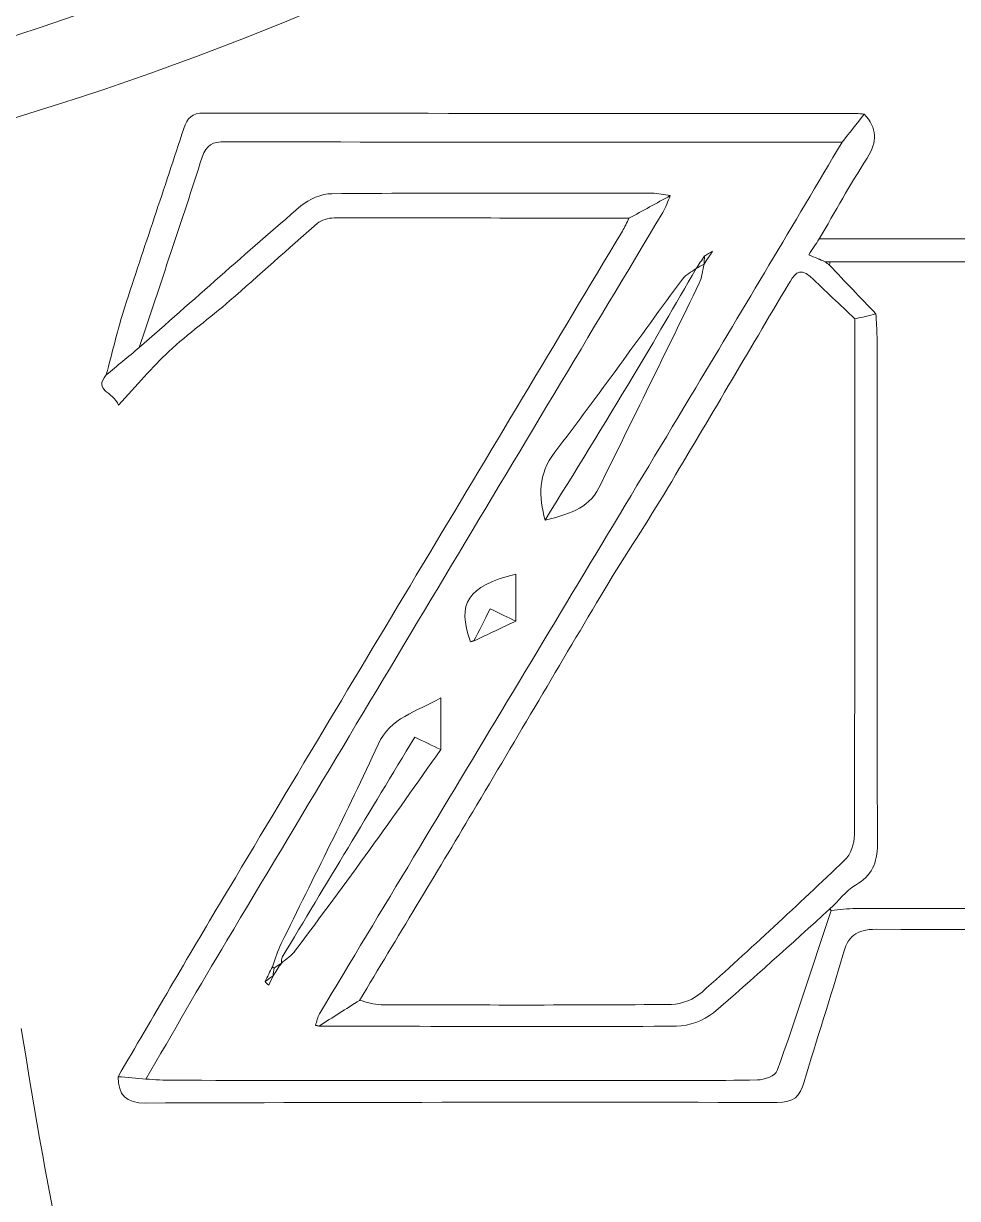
# Model space of a CAD drawing. Header units: inches. Extents: x 0 to 12, y 0 to 12.
# Drawn here: x 9.277 to 9.822, y 4.543 to 5.229 of the extents above; entities that cross this region are included whole.
import ezdxf

# ---------------------------------------------------------------- set-up
doc = ezdxf.new("R2010")
doc.units = ezdxf.units.IN
doc.header["$MEASUREMENT"] = 0

msp = doc.modelspace()

# ---------------------------------------------------------------- linework, layer by layer
at = {"color": 250, "lineweight": 0}
msp.add_arc((8.67878, 7.03035), 1.90288, 284.12606, 312.92928, dxfattribs=at)
at = {"color": 5, "lineweight": 0}
msp.add_arc((8.74633, 6.9041), 1.80773, 284.12606, 312.92928, dxfattribs=at)
for points, knots in [([(9.76779, 5.17655), (9.76346, 5.17106), (9.75913, 5.16557), (9.7548, 5.16008), (9.63467, 5.16013), (9.51454, 5.16012), (9.39441, 5.16038), (9.38729, 5.16039), (9.38344, 5.15872), (9.38111, 5.15148), (9.36912, 5.1143), (9.35662, 5.07729), (9.34431, 5.04022), (9.33789, 5.03491), (9.33148, 5.0296), (9.32507, 5.02428), (9.32863, 5.03751), (9.33166, 5.05091), (9.33587, 5.06393), (9.34712, 5.09872), (9.35903, 5.1333), (9.37031, 5.16808), (9.37237, 5.17443), (9.37511, 5.17716), (9.38219, 5.17715), (9.5091, 5.17692), (9.63601, 5.17696), (9.76292, 5.17691), (9.76455, 5.17691), (9.76617, 5.17668), (9.76779, 5.17655)], [0, 0, 0, 0, 1, 1, 1, 2, 2, 2, 3, 3, 3, 4, 4, 4, 5, 5, 5, 6, 6, 6, 7, 7, 7, 8, 8, 8, 9, 9, 9, 10, 10, 10, 10]), ([(9.76779, 5.17655), (9.7752, 5.16841), (9.77568, 5.16046), (9.76942, 5.15085), (9.75945, 5.13552), (9.75069, 5.11942), (9.74142, 5.10364), (9.73949, 5.10073), (9.73756, 5.09783), (9.7353, 5.09441), (9.73905, 5.09281), (9.74196, 5.09157), (9.74486, 5.09034), (9.74572, 5.08967), (9.74658, 5.08901), (9.74743, 5.08834), (9.75649, 5.07884), (9.76555, 5.06933), (9.77461, 5.05983), (9.77048, 5.05888), (9.76636, 5.05793), (9.76223, 5.05699), (9.75358, 5.06521), (9.74497, 5.07348), (9.73626, 5.08165), (9.72937, 5.08812), (9.72628, 5.08186), (9.72354, 5.07725), (9.69997, 5.03769), (9.67676, 4.99792), (9.6531, 4.95841), (9.64116, 4.93848), (9.62819, 4.91918), (9.61626, 4.89925), (9.59037, 4.85601), (9.56494, 4.8125), (9.53915, 4.76921), (9.51723, 4.73242), (9.49506, 4.69578), (9.473, 4.65908), (9.46511, 4.65407), (9.45722, 4.64906), (9.44934, 4.64405), (9.44934, 4.64405), (9.44928, 4.64406), (9.44928, 4.64406), (9.44862, 4.64435), (9.44793, 4.64449), (9.4472, 4.64448), (9.44799, 4.64674), (9.4484, 4.64923), (9.4496, 4.65123), (9.52281, 4.77309), (9.59614, 4.89487), (9.66933, 5.01674), (9.69797, 5.06443), (9.72632, 5.11229), (9.7548, 5.16008), (9.75913, 5.16557), (9.76346, 5.17106), (9.76779, 5.17655)], [0, 0, 0, 0, 1, 1, 1, 2, 2, 2, 3, 3, 3, 4, 4, 4, 5, 5, 5, 6, 6, 6, 7, 7, 7, 8, 8, 8, 9, 9, 9, 10, 10, 10, 11, 11, 11, 12, 12, 12, 13, 13, 13, 14, 14, 14, 15, 15, 15, 16, 16, 16, 17, 17, 17, 18, 18, 18, 19, 19, 19, 20, 20, 20, 20]), ([(9.65448, 5.12895), (9.65092, 5.12943), (9.64736, 5.13033), (9.6438, 5.13033), (9.58149, 5.13042), (9.51917, 5.1306), (9.45686, 5.13008), (9.45075, 5.13003), (9.44349, 5.12698), (9.43878, 5.12295), (9.40699, 5.09573), (9.37573, 5.06787), (9.3443, 5.04022), (9.35662, 5.07729), (9.36912, 5.1143), (9.38111, 5.15148), (9.38344, 5.15872), (9.38729, 5.16039), (9.39441, 5.16038), (9.51454, 5.16012), (9.63467, 5.16013), (9.7548, 5.16008), (9.72632, 5.11229), (9.69797, 5.06443), (9.66933, 5.01674), (9.59614, 4.89487), (9.52281, 4.77309), (9.4496, 4.65123), (9.4484, 4.64923), (9.44799, 4.64674), (9.4472, 4.64448), (9.44789, 4.64434), (9.44859, 4.6442), (9.44928, 4.64406), (9.44928, 4.64406), (9.44934, 4.64405), (9.44934, 4.64405), (9.5189, 4.64392), (9.58847, 4.64355), (9.65804, 4.644), (9.66533, 4.64405), (9.67407, 4.64717), (9.67962, 4.65185), (9.70283, 4.67143), (9.72507, 4.69214), (9.74768, 4.71243), (9.74768, 4.71243), (9.7484, 4.71148), (9.7484, 4.71148), (9.73806, 4.6803), (9.72796, 4.64904), (9.71698, 4.61808), (9.71595, 4.61518), (9.70946, 4.61268), (9.70545, 4.6126), (9.68066, 4.6121), (9.65586, 4.61235), (9.63106, 4.61235), (9.54203, 4.61235), (9.45299, 4.61234), (9.36396, 4.61238), (9.35869, 4.61239), (9.35343, 4.61284), (9.34815, 4.61309), (9.36393, 4.6401), (9.37948, 4.66724), (9.39554, 4.69408), (9.48032, 4.83577), (9.56524, 4.97739), (9.65005, 5.11906), (9.65189, 5.12214), (9.65302, 5.12564), (9.65448, 5.12895)], [0, 0, 0, 0, 1, 1, 1, 2, 2, 2, 3, 3, 3, 4, 4, 4, 5, 5, 5, 6, 6, 6, 7, 7, 7, 8, 8, 8, 9, 9, 9, 10, 10, 10, 11, 11, 11, 12, 12, 12, 13, 13, 13, 14, 14, 14, 15, 15, 15, 16, 16, 16, 17, 17, 17, 18, 18, 18, 19, 19, 19, 20, 20, 20, 21, 21, 21, 22, 22, 22, 23, 23, 23, 24, 24, 24, 24]), ([(9.65448, 5.12895), (9.64644, 5.12454), (9.63839, 5.12012), (9.63034, 5.11571), (9.57292, 5.11583), (9.51549, 5.116), (9.45807, 5.11592), (9.45474, 5.11592), (9.45067, 5.11472), (9.44821, 5.1126), (9.43106, 5.09782), (9.41438, 5.08247), (9.39726, 5.06765), (9.38557, 5.05752), (9.37293, 5.04846), (9.36161, 5.03796), (9.35169, 5.02877), (9.34302, 5.01823), (9.33222, 5.00659), (9.32901, 5.01486), (9.31713, 5.01485), (9.32507, 5.02429), (9.33148, 5.0296), (9.33789, 5.03491), (9.3443, 5.04022), (9.37573, 5.06787), (9.40699, 5.09573), (9.43878, 5.12295), (9.44349, 5.12698), (9.45075, 5.13003), (9.45686, 5.13008), (9.51917, 5.1306), (9.58149, 5.13042), (9.6438, 5.13033), (9.64736, 5.13033), (9.65092, 5.12943), (9.65448, 5.12895)], [0, 0, 0, 0, 1, 1, 1, 2, 2, 2, 3, 3, 3, 4, 4, 4, 5, 5, 5, 6, 6, 6, 7, 7, 7, 8, 8, 8, 9, 9, 9, 10, 10, 10, 11, 11, 11, 12, 12, 12, 12]), ([(9.34814, 4.61309), (9.34274, 4.61356), (9.33733, 4.61403), (9.33192, 4.6145), (9.35232, 4.64918), (9.37251, 4.68399), (9.39316, 4.71852), (9.47086, 4.84846), (9.5487, 4.9783), (9.62647, 5.10819), (9.62791, 5.11061), (9.62906, 5.1132), (9.63034, 5.11571), (9.63839, 5.12012), (9.64644, 5.12454), (9.65448, 5.12895), (9.65302, 5.12564), (9.65189, 5.12214), (9.65005, 5.11906), (9.56524, 4.97739), (9.48032, 4.83577), (9.39554, 4.69408), (9.37948, 4.66724), (9.36393, 4.6401), (9.34814, 4.61309)], [0, 0, 0, 0, 1, 1, 1, 2, 2, 2, 3, 3, 3, 4, 4, 4, 5, 5, 5, 6, 6, 6, 7, 7, 7, 8, 8, 8, 8]), ([(10.10992, 5.10327), (10.10567, 5.09896), (10.10142, 5.09465), (10.09717, 5.09034), (10.05314, 5.09034), (10.0091, 5.09035), (9.96507, 5.09035), (9.95969, 5.10401), (9.95412, 5.09461), (9.9486, 5.09049), (9.94763, 5.09044), (9.94667, 5.09039), (9.94571, 5.09034), (9.87973, 5.09034), (9.81375, 5.09034), (9.74777, 5.09034), (9.7468, 5.09034), (9.74583, 5.09034), (9.74486, 5.09033), (9.74196, 5.09157), (9.73905, 5.09281), (9.7353, 5.09441), (9.73756, 5.09783), (9.73949, 5.10073), (9.74142, 5.10364), (9.8606, 5.10366), (9.97978, 5.10368), (10.09895, 5.10368), (10.10261, 5.10368), (10.10627, 5.10342), (10.10992, 5.10327)], [0, 0, 0, 0, 1, 1, 1, 2, 2, 2, 3, 3, 3, 4, 4, 4, 5, 5, 5, 6, 6, 6, 7, 7, 7, 8, 8, 8, 9, 9, 9, 10, 10, 10, 10]), ([(9.67438, 5.09365), (9.67438, 5.09365), (9.67446, 5.09372), (9.67446, 5.09372), (9.67283, 5.09125), (9.67119, 5.08878), (9.66955, 5.08631), (9.66955, 5.08631), (9.66955, 5.0863), (9.66955, 5.0863), (9.66686, 5.0843), (9.66348, 5.0828), (9.66157, 5.08021), (9.63669, 5.04655), (9.61258, 5.0123), (9.58702, 4.97916), (9.57696, 4.96612), (9.57773, 4.95339), (9.58135, 4.93935), (9.59367, 4.94268), (9.60645, 4.94561), (9.61279, 4.95839), (9.6325, 4.99812), (9.65201, 5.03795), (9.67141, 5.07783), (9.67305, 5.08122), (9.67333, 5.08527), (9.67424, 5.08901), (9.67424, 5.08901), (9.6742, 5.08893), (9.6742, 5.08893), (9.67587, 5.09147), (9.67754, 5.09401), (9.67922, 5.09655), (9.67761, 5.09558), (9.67599, 5.09462), (9.67438, 5.09365)], [0, 0, 0, 0, 1, 1, 1, 2, 2, 2, 3, 3, 3, 4, 4, 4, 5, 5, 5, 6, 6, 6, 7, 7, 7, 8, 8, 8, 9, 9, 9, 10, 10, 10, 11, 11, 11, 12, 12, 12, 12]), ([(9.67424, 5.08901), (9.67268, 5.08811), (9.67111, 5.08721), (9.66955, 5.08631), (9.67119, 5.08878), (9.67283, 5.09125), (9.67446, 5.09371), (9.67437, 5.09212), (9.67428, 5.09053), (9.6742, 5.08893), (9.6742, 5.08893), (9.67424, 5.08901), (9.67424, 5.08901)], [0, 0, 0, 0, 1, 1, 1, 2, 2, 2, 3, 3, 3, 4, 4, 4, 4]), ([(9.6742, 5.08893), (9.67428, 5.09053), (9.67437, 5.09212), (9.67446, 5.09371), (9.67446, 5.09372), (9.67438, 5.09365), (9.67438, 5.09365), (9.67599, 5.09462), (9.67761, 5.09558), (9.67922, 5.09655), (9.67754, 5.09401), (9.67587, 5.09147), (9.6742, 5.08893)], [0, 0, 0, 0, 1, 1, 1, 2, 2, 2, 3, 3, 3, 4, 4, 4, 4]), ([(9.67922, 5.09655), (9.67761, 5.09558), (9.67599, 5.09462), (9.67438, 5.09365), (9.67599, 5.09462), (9.67761, 5.09558), (9.67922, 5.09655)], [0, 0, 0, 0, 1, 1, 1, 2, 2, 2, 2]), ([(10.31483, 5.08434), (10.34261, 5.0725), (10.36286, 5.0536), (10.377, 5.0262), (10.39637, 4.98868), (10.40518, 4.94936), (10.40521, 4.90766), (10.40521, 4.89894), (10.4038, 4.89021), (10.40303, 4.88149), (10.40363, 4.87316), (10.40632, 4.86432), (10.40444, 4.8566), (10.3988, 4.83351), (10.39146, 4.81082), (10.38457, 4.78805), (10.38284, 4.78231), (10.38029, 4.77682), (10.37812, 4.77122), (10.36754, 4.75983), (10.35694, 4.74846), (10.34642, 4.73701), (10.346, 4.73656), (10.34629, 4.73545), (10.34625, 4.73464), (10.34625, 4.73464), (10.34628, 4.7349), (10.34628, 4.7349), (10.3228, 4.71447), (10.29285, 4.71), (10.26434, 4.70234), (10.25587, 4.70006), (10.24656, 4.70035), (10.23764, 4.70034), (10.08334, 4.70023), (9.92903, 4.70012), (9.77473, 4.70054), (9.76284, 4.70058), (9.75818, 4.69623), (9.75518, 4.68552), (9.74821, 4.66068), (9.73986, 4.63623), (9.73267, 4.61145), (9.7302, 4.60291), (9.72663, 4.59943), (9.71693, 4.59945), (9.59398, 4.59971), (9.47103, 4.59956), (9.34807, 4.5991), (9.33646, 4.59905), (9.33207, 4.60387), (9.33192, 4.6145), (9.33733, 4.61403), (9.34274, 4.61356), (9.34815, 4.61309), (9.35343, 4.61284), (9.35869, 4.61239), (9.36396, 4.61238), (9.45299, 4.61234), (9.54203, 4.61235), (9.63106, 4.61235), (9.65586, 4.61235), (9.68066, 4.6121), (9.70545, 4.6126), (9.70946, 4.61268), (9.71595, 4.61518), (9.71698, 4.61808), (9.72796, 4.64904), (9.73806, 4.6803), (9.74839, 4.71149), (9.75321, 4.71193), (9.75804, 4.71273), (9.76286, 4.71273), (9.82063, 4.71282), (9.87839, 4.71278), (9.93616, 4.71281), (9.94047, 4.71282), (9.94479, 4.71318), (9.95013, 4.71342), (9.95013, 4.73204), (9.95024, 4.74946), (9.95011, 4.76688), (9.94985, 4.80346), (9.94946, 4.84004), (9.94913, 4.87662), (9.95291, 4.88054), (9.95669, 4.88446), (9.96048, 4.88838), (9.96174, 4.88527), (9.96408, 4.88217), (9.9641, 4.87906), (9.96441, 4.831), (9.96441, 4.78294), (9.96449, 4.73489), (9.96328, 4.72935), (9.96174, 4.72385), (9.96109, 4.71826), (9.96091, 4.71663), (9.96328, 4.7147), (9.96448, 4.71292), (10.0262, 4.71292), (10.08791, 4.71292), (10.15062, 4.71292), (10.15062, 4.72475), (10.15068, 4.73487), (10.15061, 4.74499), (10.15032, 4.78894), (10.15, 4.8329), (10.14968, 4.87685), (10.1536, 4.88148), (10.15752, 4.88611), (10.16144, 4.89073), (10.16268, 4.88764), (10.16499, 4.88456), (10.16502, 4.88146), (10.16535, 4.83402), (10.16539, 4.78658), (10.1655, 4.73914), (10.16385, 4.73085), (10.1622, 4.72255), (10.16055, 4.71425), (10.16451, 4.71374), (10.16849, 4.71273), (10.17244, 4.7128), (10.19966, 4.71332), (10.22689, 4.71378), (10.25409, 4.71479), (10.31279, 4.71695), (10.35721, 4.74967), (10.37602, 4.80517), (10.39047, 4.84781), (10.3925, 4.89167), (10.38829, 4.93631), (10.3827, 4.99565), (10.36299, 5.04621), (10.3073, 5.07628), (10.30981, 5.07897), (10.31232, 5.08165), (10.31483, 5.08434)], [0, 0, 0, 0, 1, 1, 1, 2, 2, 2, 3, 3, 3, 4, 4, 4, 5, 5, 5, 6, 6, 6, 7, 7, 7, 8, 8, 8, 9, 9, 9, 10, 10, 10, 11, 11, 11, 12, 12, 12, 13, 13, 13, 14, 14, 14, 15, 15, 15, 16, 16, 16, 17, 17, 17, 18, 18, 18, 19, 19, 19, 20, 20, 20, 21, 21, 21, 22, 22, 22, 23, 23, 23, 24, 24, 24, 25, 25, 25, 26, 26, 26, 27, 27, 27, 28, 28, 28, 29, 29, 29, 30, 30, 30, 31, 31, 31, 32, 32, 32, 33, 33, 33, 34, 34, 34, 35, 35, 35, 36, 36, 36, 37, 37, 37, 38, 38, 38, 39, 39, 39, 40, 40, 40, 41, 41, 41, 42, 42, 42, 43, 43, 43, 44, 44, 44, 45, 45, 45, 46, 46, 46, 46]), ([(9.66955, 5.0863), (9.65732, 5.06535), (9.64532, 5.04427), (9.63281, 5.02349), (9.61586, 4.99532), (9.59853, 4.96739), (9.58135, 4.93936), (9.57773, 4.95339), (9.57696, 4.96612), (9.58702, 4.97916), (9.61258, 5.0123), (9.63669, 5.04655), (9.66157, 5.08021), (9.66348, 5.0828), (9.66686, 5.0843), (9.66955, 5.0863)], [0, 0, 0, 0, 1, 1, 1, 2, 2, 2, 3, 3, 3, 4, 4, 4, 5, 5, 5, 5]), ([(9.67424, 5.08901), (9.67333, 5.08527), (9.67305, 5.08122), (9.67141, 5.07783), (9.65201, 5.03795), (9.6325, 4.99812), (9.61279, 4.95839), (9.60645, 4.94561), (9.59367, 4.94268), (9.58135, 4.93936), (9.59853, 4.96739), (9.61586, 4.99532), (9.63281, 5.02349), (9.64532, 5.04427), (9.65732, 5.06535), (9.66955, 5.0863), (9.66955, 5.0863), (9.66955, 5.08631), (9.66955, 5.08631), (9.67111, 5.08721), (9.67268, 5.08811), (9.67424, 5.08901)], [0, 0, 0, 0, 1, 1, 1, 2, 2, 2, 3, 3, 3, 4, 4, 4, 5, 5, 5, 6, 6, 6, 7, 7, 7, 7]), ([(9.74777, 5.09034), (9.74768, 5.08967), (9.74757, 5.08901), (9.74744, 5.08834), (9.74658, 5.08901), (9.74572, 5.08967), (9.74486, 5.09034), (9.74583, 5.09034), (9.7468, 5.09034), (9.74777, 5.09034)], [0, 0, 0, 0, 1, 1, 1, 2, 2, 2, 3, 3, 3, 3]), ([(9.74777, 5.09034), (9.81375, 5.09034), (9.87973, 5.09034), (9.94571, 5.09034), (9.94656, 5.08981), (9.94742, 5.08928), (9.94827, 5.08876), (9.94815, 5.04445), (9.94804, 5.00014), (9.94792, 4.95584), (9.93485, 4.98937), (9.92185, 5.02291), (9.90863, 5.05637), (9.9071, 5.06024), (9.90436, 5.06363), (9.90218, 5.06725), (9.87981, 5.06725), (9.85743, 5.06725), (9.83429, 5.06725), (9.83409, 5.06593), (9.83356, 5.064), (9.83356, 5.06207), (9.83351, 5.01833), (9.83347, 4.97458), (9.83362, 4.93084), (9.83363, 4.92783), (9.83516, 4.92483), (9.83598, 4.92183), (9.86302, 4.91466), (9.8763, 4.91906), (9.89175, 4.94016), (9.89606, 4.94605), (9.90058, 4.95179), (9.90501, 4.95761), (9.90501, 4.92277), (9.90501, 4.88793), (9.90501, 4.85019), (9.89588, 4.86389), (9.8887, 4.87511), (9.88101, 4.88596), (9.87888, 4.88896), (9.87533, 4.89276), (9.87222, 4.89296), (9.85982, 4.89376), (9.84734, 4.89329), (9.83446, 4.89329), (9.834, 4.88995), (9.83351, 4.88801), (9.83351, 4.88607), (9.83346, 4.84142), (9.83342, 4.79676), (9.83356, 4.75211), (9.83357, 4.74903), (9.83492, 4.74595), (9.83565, 4.74287), (9.83644, 4.74217), (9.83724, 4.74146), (9.83803, 4.74076), (9.85676, 4.74087), (9.87552, 4.7416), (9.89421, 4.74083), (9.90346, 4.74045), (9.90682, 4.74393), (9.90939, 4.75222), (9.9223, 4.79379), (9.93582, 4.83517), (9.94912, 4.87662), (9.94946, 4.84004), (9.94985, 4.80346), (9.95011, 4.76688), (9.95024, 4.74946), (9.95013, 4.73204), (9.95013, 4.71342), (9.94479, 4.71318), (9.94047, 4.71282), (9.93616, 4.71281), (9.87839, 4.71278), (9.82063, 4.71282), (9.76286, 4.71273), (9.75804, 4.71273), (9.75321, 4.71193), (9.74839, 4.71149), (9.7484, 4.71148), (9.74768, 4.71243), (9.74768, 4.71243), (9.75262, 4.71714), (9.75695, 4.72289), (9.76266, 4.72632), (9.77209, 4.73198), (9.77552, 4.73907), (9.77547, 4.75017), (9.77508, 4.84893), (9.77525, 4.9477), (9.77522, 5.04647), (9.77522, 5.05093), (9.77482, 5.05538), (9.77461, 5.05983), (9.76555, 5.06933), (9.75649, 5.07884), (9.74744, 5.08834), (9.74757, 5.08901), (9.74768, 5.08967), (9.74777, 5.09034)], [0, 0, 0, 0, 1, 1, 1, 2, 2, 2, 3, 3, 3, 4, 4, 4, 5, 5, 5, 6, 6, 6, 7, 7, 7, 8, 8, 8, 9, 9, 9, 10, 10, 10, 11, 11, 11, 12, 12, 12, 13, 13, 13, 14, 14, 14, 15, 15, 15, 16, 16, 16, 17, 17, 17, 18, 18, 18, 19, 19, 19, 20, 20, 20, 21, 21, 21, 22, 22, 22, 23, 23, 23, 24, 24, 24, 25, 25, 25, 26, 26, 26, 27, 27, 27, 28, 28, 28, 29, 29, 29, 30, 30, 30, 31, 31, 31, 32, 32, 32, 33, 33, 33, 34, 34, 34, 34]), ([(9.473, 4.65908), (9.47717, 4.65818), (9.48134, 4.65653), (9.48551, 4.65651), (9.54204, 4.65634), (9.59857, 4.65618), (9.65509, 4.65672), (9.66117, 4.65678), (9.66849, 4.65983), (9.67307, 4.66392), (9.70124, 4.68912), (9.72896, 4.71482), (9.75631, 4.7409), (9.75981, 4.74423), (9.76198, 4.75065), (9.762, 4.75566), (9.76232, 4.8561), (9.76224, 4.95654), (9.76223, 5.05699), (9.76636, 5.05793), (9.77048, 5.05888), (9.77461, 5.05983), (9.77482, 5.05538), (9.77522, 5.05093), (9.77522, 5.04647), (9.77525, 4.9477), (9.77508, 4.84893), (9.77547, 4.75017), (9.77552, 4.73907), (9.77209, 4.73198), (9.76266, 4.72632), (9.75695, 4.72289), (9.75262, 4.71714), (9.74768, 4.71243), (9.72507, 4.69214), (9.70283, 4.67143), (9.67962, 4.65185), (9.67407, 4.64717), (9.66533, 4.64405), (9.65804, 4.644), (9.58847, 4.64355), (9.5189, 4.64392), (9.44934, 4.64405), (9.45722, 4.64906), (9.46511, 4.65407), (9.473, 4.65908)], [0, 0, 0, 0, 1, 1, 1, 2, 2, 2, 3, 3, 3, 4, 4, 4, 5, 5, 5, 6, 6, 6, 7, 7, 7, 8, 8, 8, 9, 9, 9, 10, 10, 10, 11, 11, 11, 12, 12, 12, 13, 13, 13, 14, 14, 14, 15, 15, 15, 15]), ([(9.53989, 4.869), (9.53989, 4.869), (9.53979, 4.86892), (9.53979, 4.86892), (9.54793, 4.87278), (9.55608, 4.87664), (9.56422, 4.8805), (9.56422, 4.8895), (9.56422, 4.8985), (9.56422, 4.908), (9.53585, 4.9008), (9.52976, 4.89097), (9.53771, 4.86837), (9.53844, 4.86858), (9.53916, 4.86879), (9.53989, 4.869)], [0, 0, 0, 0, 1, 1, 1, 2, 2, 2, 3, 3, 3, 4, 4, 4, 5, 5, 5, 5]), ([(9.53771, 4.86837), (9.52976, 4.89097), (9.53585, 4.9008), (9.56422, 4.908), (9.56422, 4.8985), (9.56422, 4.8895), (9.56422, 4.8805), (9.55962, 4.8827), (9.55503, 4.8849), (9.54926, 4.88766), (9.54581, 4.88083), (9.5428, 4.87487), (9.53979, 4.86892), (9.53979, 4.86892), (9.53989, 4.869), (9.53989, 4.869), (9.53911, 4.86898), (9.53838, 4.86877), (9.53771, 4.86837)], [0, 0, 0, 0, 1, 1, 1, 2, 2, 2, 3, 3, 3, 4, 4, 4, 5, 5, 5, 6, 6, 6, 6]), ([(9.53979, 4.86892), (9.5428, 4.87487), (9.54581, 4.88083), (9.54926, 4.88766), (9.55503, 4.8849), (9.55962, 4.8827), (9.56422, 4.8805), (9.55608, 4.87664), (9.54793, 4.87278), (9.53979, 4.86892)], [0, 0, 0, 0, 1, 1, 1, 2, 2, 2, 3, 3, 3, 3]), ([(9.53771, 4.86837), (9.53838, 4.86877), (9.53911, 4.86898), (9.53989, 4.869), (9.53916, 4.86879), (9.53844, 4.86858), (9.53771, 4.86837)], [0, 0, 0, 0, 1, 1, 1, 2, 2, 2, 2]), ([(9.42245, 4.67338), (9.42408, 4.67585), (9.42572, 4.67833), (9.42735, 4.6808), (9.42735, 4.6808), (9.42736, 4.68081), (9.42736, 4.68081), (9.43015, 4.68328), (9.43346, 4.68537), (9.43565, 4.6883), (9.45024, 4.70781), (9.46472, 4.72742), (9.47899, 4.74717), (9.49296, 4.76651), (9.50665, 4.78606), (9.52046, 4.80551), (9.52046, 4.81472), (9.52046, 4.82394), (9.52046, 4.83567), (9.5056, 4.82717), (9.49119, 4.82451), (9.48383, 4.80846), (9.46588, 4.7693), (9.44615, 4.73095), (9.42725, 4.69222), (9.42514, 4.6879), (9.42378, 4.68321), (9.42208, 4.67869), (9.42065, 4.67581), (9.41922, 4.67292), (9.4178, 4.67004), (9.41851, 4.66931), (9.41922, 4.66858), (9.41993, 4.66785), (9.42081, 4.66973), (9.42168, 4.6716), (9.42256, 4.67348), (9.42256, 4.67348), (9.42245, 4.67338), (9.42245, 4.67338)], [0, 0, 0, 0, 1, 1, 1, 2, 2, 2, 3, 3, 3, 4, 4, 4, 5, 5, 5, 6, 6, 6, 7, 7, 7, 8, 8, 8, 9, 9, 9, 10, 10, 10, 11, 11, 11, 12, 12, 12, 13, 13, 13, 13]), ([(9.42207, 4.6787), (9.42378, 4.68321), (9.42514, 4.6879), (9.42725, 4.69222), (9.44615, 4.73095), (9.46588, 4.7693), (9.48383, 4.80846), (9.49119, 4.82451), (9.5056, 4.82717), (9.52046, 4.83567), (9.52046, 4.82394), (9.52046, 4.81472), (9.52046, 4.80551), (9.5155, 4.80785), (9.51054, 4.81019), (9.50518, 4.81272), (9.47904, 4.76938), (9.45337, 4.72684), (9.42778, 4.68427), (9.42723, 4.68336), (9.42748, 4.68197), (9.42736, 4.68081), (9.42736, 4.68081), (9.42735, 4.6808), (9.42735, 4.6808), (9.42591, 4.67982), (9.42448, 4.67884), (9.42304, 4.67786), (9.42272, 4.67814), (9.42239, 4.67842), (9.42207, 4.6787)], [0, 0, 0, 0, 1, 1, 1, 2, 2, 2, 3, 3, 3, 4, 4, 4, 5, 5, 5, 6, 6, 6, 7, 7, 7, 8, 8, 8, 9, 9, 9, 10, 10, 10, 10]), ([(9.42736, 4.68081), (9.42748, 4.68197), (9.42723, 4.68336), (9.42778, 4.68427), (9.45337, 4.72684), (9.47904, 4.76938), (9.50518, 4.81272), (9.51054, 4.81019), (9.5155, 4.80785), (9.52046, 4.80551), (9.50665, 4.78606), (9.49296, 4.76651), (9.47899, 4.74717), (9.46472, 4.72742), (9.45024, 4.70781), (9.43565, 4.6883), (9.43346, 4.68537), (9.43015, 4.68328), (9.42736, 4.68081)], [0, 0, 0, 0, 1, 1, 1, 2, 2, 2, 3, 3, 3, 4, 4, 4, 5, 5, 5, 6, 6, 6, 6]), ([(9.42245, 4.67338), (9.42265, 4.67488), (9.42285, 4.67637), (9.42304, 4.67786), (9.42448, 4.67884), (9.42591, 4.67982), (9.42735, 4.6808), (9.42572, 4.67833), (9.42408, 4.67585), (9.42245, 4.67338)], [0, 0, 0, 0, 1, 1, 1, 2, 2, 2, 3, 3, 3, 3]), ([(9.42256, 4.67348), (9.42097, 4.67234), (9.41938, 4.67119), (9.4178, 4.67004), (9.41922, 4.67292), (9.42065, 4.67581), (9.42207, 4.67869), (9.42239, 4.67842), (9.42272, 4.67814), (9.42304, 4.67786), (9.42285, 4.67637), (9.42265, 4.67488), (9.42245, 4.67338), (9.42245, 4.67338), (9.42256, 4.67348), (9.42256, 4.67348)], [0, 0, 0, 0, 1, 1, 1, 2, 2, 2, 3, 3, 3, 4, 4, 4, 5, 5, 5, 5]), ([(9.42256, 4.67348), (9.42168, 4.6716), (9.42081, 4.66973), (9.41993, 4.66785), (9.41922, 4.66858), (9.41851, 4.66931), (9.4178, 4.67004), (9.41938, 4.67119), (9.42097, 4.67234), (9.42256, 4.67348)], [0, 0, 0, 0, 1, 1, 1, 2, 2, 2, 3, 3, 3, 3]), ([(9.97757, 3.68048), (9.87484, 3.75694), (9.69449, 3.89115), (9.46933, 4.11057), (9.32345, 4.35994), (9.29126, 4.54478), (9.27539, 4.64264)], [0, 0, 0, 0, 0.0808468, 0.1419248, 0.197496, 0.2597021, 0.2597021, 0.2597021, 0.2597021]), ([(9.44928, 4.64406), (9.44859, 4.6442), (9.44789, 4.64434), (9.4472, 4.64448), (9.44793, 4.64449), (9.44862, 4.64435), (9.44928, 4.64406)], [0, 0, 0, 0, 1, 1, 1, 2, 2, 2, 2])]:
    msp.add_open_spline(points, degree=3, knots=knots, dxfattribs=at)
at = {"color": 250, "lineweight": 0}
msp.add_open_spline([(9.97482, 3.63707), (9.86668, 3.71755), (9.67685, 3.85883), (9.43983, 4.08979), (9.28628, 4.35229), (9.25239, 4.54686), (9.23569, 4.64987)], degree=3, knots=[0, 0, 0, 0, 0.0808468, 0.1419248, 0.197496, 0.2597021, 0.2597021, 0.2597021, 0.2597021], dxfattribs=at)

doc.saveas('drawing.dxf')
